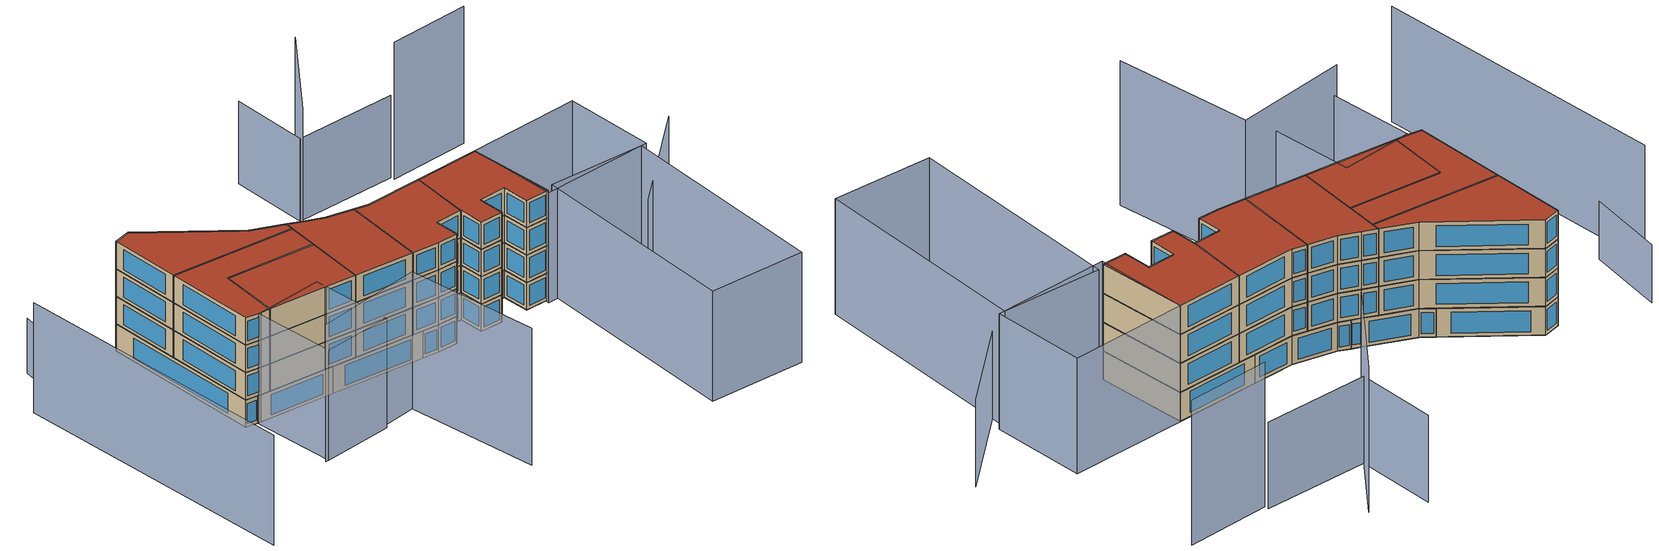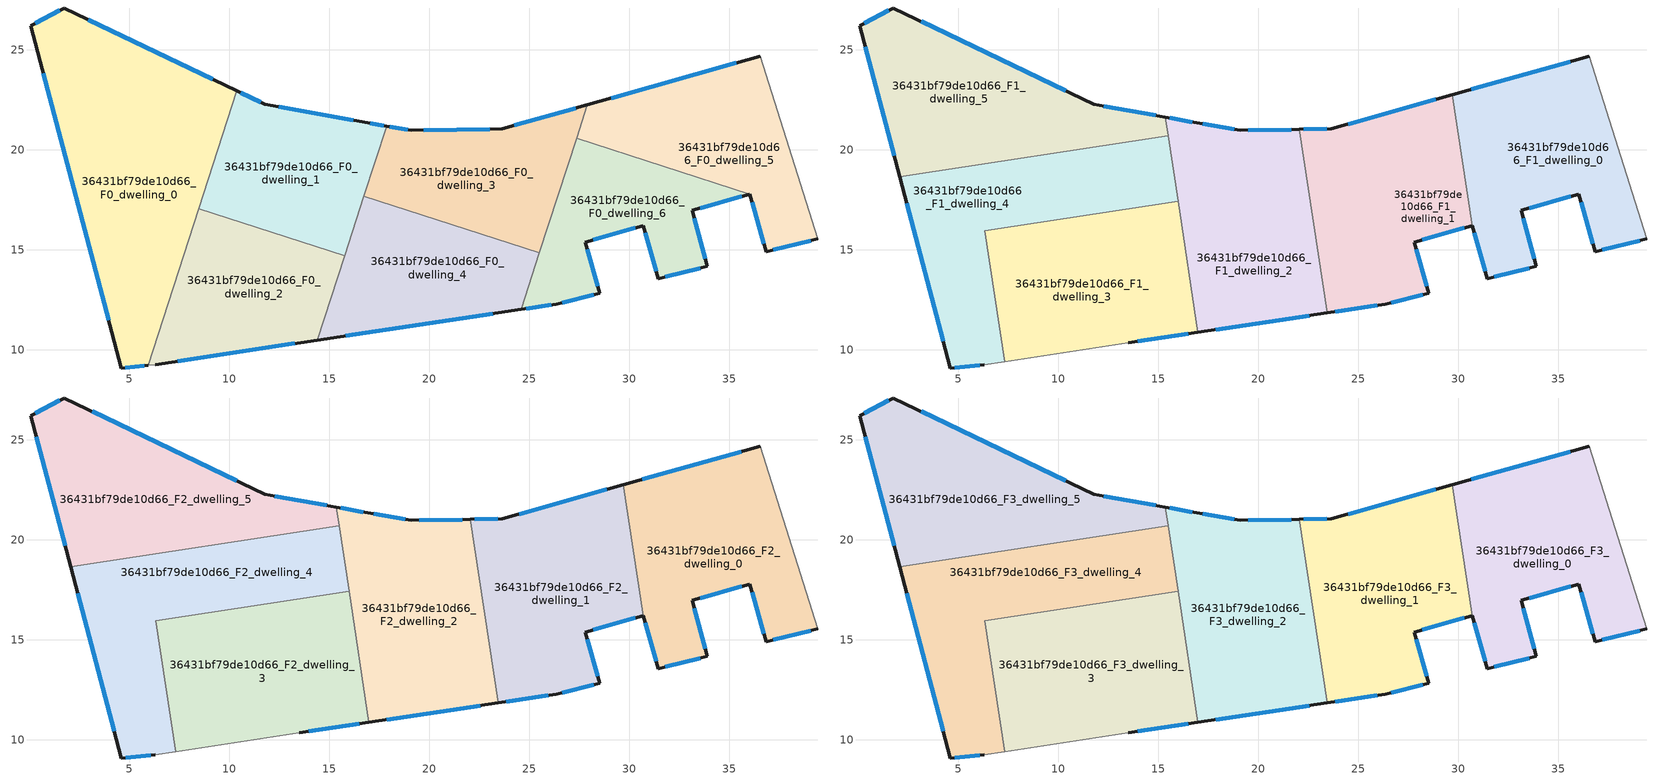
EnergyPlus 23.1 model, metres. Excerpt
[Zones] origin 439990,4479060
36431bf79de10d66_F0_dwelling_0
 floor ground (EU_floor_Construction): 5.95,9.22 10.39,22.95 1.76,27.09 0.08,26.2 4.6,9.09 z0
 wall outside (EU_wall_Construction): 5.95,9.22 4.6,9.09 0.08,26.2 1.76,27.09 10.39,22.95 z0:3
 wall to 36431bf79de10d66_F0_dwelling_2 (EU_wall_Construction): 8.48,17.06 5.95,9.22 z0:3
 wall to 36431bf79de10d66_F0_dwelling_1 (EU_wall_Construction): 10.39,22.95 8.48,17.06 z0:3
 window (EU_Window_Construction): 3.98,11.47 0.71,23.83 / 0.31,26.33 1.52,26.97 / 2.95,26.51 9.19,23.52 / 5.76,9.21 4.79,9.11 z0.42:2.58
36431bf79de10d66_F0_dwelling_1
 floor ground (EU_floor_Construction): 15.77,14.7 17.87,21.18 16.92,21.35 11.77,22.28 10.39,22.95 8.48,17.06 z0
 wall outside (EU_wall_Construction): 10.39,22.95 11.77,22.28 16.92,21.35 17.87,21.18 z0:3
 wall to 36431bf79de10d66_F0_dwelling_2 (EU_wall_Construction): 15.77,14.7 8.48,17.06 z0:3
 wall to 36431bf79de10d66_F0_dwelling_3 (EU_wall_Construction): 17.87,21.18 16.74,17.68 z0:3
 wall to 36431bf79de10d66_F0_dwelling_4 (EU_wall_Construction): 16.74,17.68 15.77,14.7 z0:3
 window (EU_Window_Construction): 10.58,22.85 11.58,22.37 / 12.49,22.15 16.21,21.48 / 17.05,21.33 17.74,21.21 z0.42:2.58
36431bf79de10d66_F0_dwelling_2
 floor ground (EU_floor_Construction): 14.41,10.49 15.77,14.7 8.48,17.06 5.95,9.22 6.3,9.26 z0
 wall outside (EU_wall_Construction): 14.41,10.49 6.3,9.26 z0:3
 wall adiabatic (EU_wall_Construction): 6.3,9.26 5.95,9.22 z0:3
 wall to 36431bf79de10d66_F0_dwelling_4 (EU_wall_Construction): 15.77,14.7 14.41,10.49 z0:3
 window (EU_Window_Construction): 13.29,10.32 7.43,9.43 z0.42:2.58
36431bf79de10d66_F0_dwelling_3
 floor ground (EU_floor_Construction): 25.51,14.85 27.9,22.25 23.65,21.05 19.09,20.97 17.87,21.18 16.74,17.68 z0
 wall outside (EU_wall_Construction): 17.87,21.18 19.09,20.97 23.65,21.05 27.9,22.25 z0:3
 wall to 36431bf79de10d66_F0_dwelling_4 (EU_wall_Construction): 25.51,14.85 16.74,17.68 z0:3
 wall to 36431bf79de10d66_F0_dwelling_6 (EU_wall_Construction): 27.36,20.58 25.51,14.85 z0:3
 wall to 36431bf79de10d66_F0_dwelling_5 (EU_wall_Construction): 27.9,22.25 27.36,20.58 z0:3
 window (EU_Window_Construction): 18.04,21.15 18.92,21 / 19.72,20.98 23.02,21.04 / 24.24,21.22 27.31,22.08 z0.42:2.58
36431bf79de10d66_F0_dwelling_4
 floor ground (EU_floor_Construction): 24.59,12.02 25.51,14.85 16.74,17.68 14.41,10.49 z0
 wall outside (EU_wall_Construction): 24.59,12.02 14.41,10.49 z0:3
 wall to 36431bf79de10d66_F0_dwelling_6 (EU_wall_Construction): 25.51,14.85 24.59,12.02 z0:3
 window (EU_Window_Construction): 23.18,11.81 15.82,10.7 z0.42:2.58
36431bf79de10d66_F0_dwelling_5
 floor ground (EU_floor_Construction): 39.42,15.55 36.55,24.68 27.9,22.25 27.36,20.58 36.02,17.78 36.84,14.91 z0
 wall outside (EU_wall_Construction): 39.42,15.55 36.84,14.91 36.02,17.78 / 27.9,22.25 36.55,24.68 z0:3
 wall adiabatic (EU_wall_Construction): 36.55,24.68 39.42,15.55 z0:3
 wall to 36431bf79de10d66_F0_dwelling_6 (EU_wall_Construction): 36.02,17.78 27.36,20.58 z0:3
 window (EU_Window_Construction): 39.06,15.46 37.2,15 / 36.72,15.31 36.13,17.38 / 29.1,22.58 35.35,24.34 z0.42:2.58
36431bf79de10d66_F0_dwelling_6
 floor ground (EU_floor_Construction): 33.9,14.18 33.15,16.98 36.02,17.78 27.36,20.58 24.59,12.02 26.34,12.28 28.53,12.83 27.8,15.39 30.7,16.21 31.44,13.56 z0
 wall outside (EU_wall_Construction): 36.02,17.78 33.15,16.98 33.9,14.18 31.44,13.56 30.7,16.21 27.8,15.39 28.53,12.83 26.34,12.28 24.59,12.02 z0:3
 window (EU_Window_Construction): 31.34,13.93 30.8,15.84 / 30.3,16.1 28.21,15.51 / 27.9,15.04 28.43,13.19 / 28.23,12.76 26.65,12.36 / 26.1,12.25 24.84,12.06 / 35.62,17.67 33.55,17.09 / 33.25,16.59 33.79,14.57 / 33.56,14.09 31.78,13.65 z0.42:2.58
36431bf79de10d66_F1_dwelling_0
 floor to 36431bf79de10d66_F0_dwelling_5 (EU_floor_Construction): 39.42,15.55 36.55,24.68 29.7,22.75 30.17,19.67 36.02,17.78 36.84,14.91 z3
 floor to 36431bf79de10d66_F0_dwelling_6 (EU_floor_Construction): 33.9,14.18 33.15,16.98 36.02,17.78 30.17,19.67 30.69,16.21 30.7,16.21 31.44,13.56 z3
 wall outside (EU_wall_Construction): 29.7,22.75 36.55,24.68 / 39.42,15.55 36.84,14.91 36.02,17.78 33.15,16.98 33.9,14.18 31.44,13.56 30.7,16.21 30.69,16.21 z3:6
 wall to 36431bf79de10d66_F1_dwelling_1 (EU_wall_Construction): 30.69,16.21 29.7,22.75 z3:6
 wall adiabatic (EU_wall_Construction): 36.55,24.68 39.42,15.55 z3:6
 window (EU_Window_Construction): 36.72,15.31 36.13,17.38 / 35.62,17.67 33.55,17.09 / 33.25,16.59 33.79,14.57 / 33.56,14.09 31.78,13.65 / 31.34,13.93 30.8,15.84 / 30.65,23.02 35.6,24.41 / 39.06,15.46 37.2,15 z3.42:5.58
36431bf79de10d66_F1_dwelling_1
 floor to 36431bf79de10d66_F0_dwelling_6 (EU_floor_Construction): 28.53,12.83 27.8,15.39 30.69,16.21 30.17,19.67 27.36,20.58 24.59,12.02 26.34,12.28 z3
 floor to 36431bf79de10d66_F0_dwelling_3 (EU_floor_Construction): 25.51,14.85 27.9,22.25 23.65,21.05 22.06,21.02 22.86,15.7 z3
 floor to 36431bf79de10d66_F0_dwelling_5 (EU_floor_Construction): 30.17,19.67 29.7,22.75 27.9,22.25 27.36,20.58 z3
 floor to 36431bf79de10d66_F0_dwelling_4 (EU_floor_Construction): 24.59,12.02 25.51,14.85 22.86,15.7 23.44,11.85 z3
 wall outside (EU_wall_Construction): 30.69,16.21 27.8,15.39 28.53,12.83 26.34,12.28 23.44,11.85 / 22.06,21.02 23.65,21.05 29.7,22.75 z3:6
 wall to 36431bf79de10d66_F1_dwelling_2 (EU_wall_Construction): 23.44,11.85 22.06,21.02 z3:6
 window (EU_Window_Construction): 30.29,16.1 28.2,15.51 / 27.9,15.04 28.43,13.19 / 28.23,12.76 26.65,12.36 / 25.94,12.22 23.85,11.91 / 22.28,21.03 23.43,21.05 / 24.49,21.29 28.86,22.52 z3.42:5.58
36431bf79de10d66_F1_dwelling_2
 floor to 36431bf79de10d66_F0_dwelling_4 (EU_floor_Construction): 23.44,11.85 22.86,15.7 16.74,17.68 16.21,16.04 16.99,10.88 z3
 floor to 36431bf79de10d66_F0_dwelling_3 (EU_floor_Construction): 22.86,15.7 22.06,21.02 19.09,20.97 17.87,21.18 16.74,17.68 z3
 floor to 36431bf79de10d66_F0_dwelling_1 (EU_floor_Construction): 16.21,16.05 17.87,21.18 16.92,21.35 15.36,21.63 15.61,20.02 15.51,20.69 z3
 wall outside (EU_wall_Construction): 23.44,11.85 16.99,10.88 / 15.36,21.63 16.92,21.35 19.09,20.97 22.06,21.02 z3:6
 wall to 36431bf79de10d66_F1_dwelling_3 (EU_wall_Construction): 16.99,10.88 16,17.42 z3:6
 wall to 36431bf79de10d66_F1_dwelling_4 (EU_wall_Construction): 16,17.42 15.51,20.69 z3:6
 wall to 36431bf79de10d66_F1_dwelling_5 (EU_wall_Construction): 15.5,20.69 15.36,21.63 z3:6
 window (EU_Window_Construction): 22.55,11.71 17.88,11.01 / 15.58,21.59 16.7,21.39 / 17.22,21.3 18.79,21.02 / 19.5,20.97 21.65,21.02 z3.42:5.58
36431bf79de10d66_F1_dwelling_3
 floor to 36431bf79de10d66_F0_dwelling_2 (EU_floor_Construction): 14.41,10.49 15.77,14.7 10.1,16.53 8.22,16.25 6.9,12.17 7.32,9.41 13.5,10.36 14.19,10.46 z3
 floor to 36431bf79de10d66_F0_dwelling_4 (EU_floor_Construction): 16.99,10.88 16.21,16.04 14.41,10.49 z3
 floor to 36431bf79de10d66_F0_dwelling_0 (EU_floor_Construction): 6.9,12.17 8.22,16.25 6.33,15.96 z3
 floor to 36431bf79de10d66_F0_dwelling_1 (EU_floor_Construction): 15.77,14.7 16.21,16.05 16,17.42 10.1,16.53 z3
 wall outside (EU_wall_Construction): 16.99,10.88 13.5,10.36 z3:6
 wall adiabatic (EU_wall_Construction): 13.5,10.36 7.32,9.41 z3:6
 wall to 36431bf79de10d66_F1_dwelling_4 (EU_wall_Construction): 7.32,9.41 6.33,15.96 16,17.42 z3:6
 window (EU_Window_Construction): 16.5,10.81 13.98,10.43 z3.42:5.58
36431bf79de10d66_F1_dwelling_4
 floor to 36431bf79de10d66_F0_dwelling_1 (EU_floor_Construction): 16,17.42 15.51,20.69 9.36,19.77 8.48,17.06 10.1,16.53 z3
 floor to 36431bf79de10d66_F0_dwelling_0 (EU_floor_Construction): 5.95,9.23 6.9,12.17 6.33,15.96 8.22,16.25 9.36,19.77 2.07,18.67 4.6,9.09 z3
 floor to 36431bf79de10d66_F0_dwelling_2 (EU_floor_Construction): 7.32,9.41 6.9,12.17 5.95,9.23 6.3,9.26 z3; 10.1,16.53 8.48,17.06 8.22,16.25 z3
 wall outside (EU_wall_Construction): 6.3,9.26 4.6,9.09 2.07,18.67 z3:6
 wall adiabatic (EU_wall_Construction): 7.32,9.41 6.3,9.26 z3:6
 wall to 36431bf79de10d66_F1_dwelling_5 (EU_wall_Construction): 2.07,18.67 15.51,20.69 z3:6
 window (EU_Window_Construction): 6.07,9.24 4.84,9.12 / 4.25,10.42 2.42,17.34 z3.42:5.58
36431bf79de10d66_F1_dwelling_5
 floor to 36431bf79de10d66_F0_dwelling_0 (EU_floor_Construction): 9.36,19.77 10.39,22.95 1.76,27.09 0.08,26.2 2.07,18.67 z3
 floor to 36431bf79de10d66_F0_dwelling_1 (EU_floor_Construction): 15.51,20.69 15.36,21.63 11.77,22.28 10.39,22.95 9.36,19.77 z3
 wall outside (EU_wall_Construction): 2.07,18.67 0.08,26.2 1.76,27.09 11.77,22.28 15.36,21.63 z3:6
 window (EU_Window_Construction): 1.8,19.71 0.35,25.16 / 0.31,26.33 1.52,26.97 / 3.15,26.42 10.38,22.95 / 12.27,22.19 14.86,21.72 z3.42:5.58
36431bf79de10d66_F2_dwelling_0
 floor to 36431bf79de10d66_F1_dwelling_0 (EU_floor_Construction): 39.42,15.55 36.55,24.68 29.7,22.75 30.69,16.21 30.7,16.21 31.44,13.56 33.9,14.18 33.15,16.98 36.02,17.78 36.84,14.91 z6
 wall outside (EU_wall_Construction): 29.7,22.75 36.55,24.68 / 39.42,15.55 36.84,14.91 36.02,17.78 33.15,16.98 33.9,14.18 31.44,13.56 30.7,16.21 30.69,16.21 z6:9
 wall to 36431bf79de10d66_F2_dwelling_1 (EU_wall_Construction): 30.69,16.21 29.7,22.75 z6:9
 wall adiabatic (EU_wall_Construction): 36.55,24.68 39.42,15.55 z6:9
 window (EU_Window_Construction): 36.72,15.31 36.13,17.38 / 35.62,17.67 33.55,17.09 / 33.25,16.59 33.79,14.57 / 33.56,14.09 31.78,13.65 / 31.34,13.93 30.8,15.84 / 30.65,23.02 35.6,24.41 / 39.06,15.46 37.2,15 z6.42:8.58
36431bf79de10d66_F2_dwelling_1
 floor to 36431bf79de10d66_F1_dwelling_1 (EU_floor_Construction): 28.53,12.83 27.8,15.39 30.69,16.21 29.7,22.75 23.65,21.05 22.06,21.02 23.44,11.85 26.34,12.28 z6
 wall outside (EU_wall_Construction): 30.69,16.21 27.8,15.39 28.53,12.83 26.34,12.28 23.44,11.85 / 22.06,21.02 23.65,21.05 29.7,22.75 z6:9
 wall to 36431bf79de10d66_F2_dwelling_2 (EU_wall_Construction): 23.44,11.85 22.06,21.02 z6:9
 window (EU_Window_Construction): 30.29,16.1 28.2,15.51 / 27.9,15.04 28.43,13.19 / 28.23,12.76 26.65,12.36 / 25.94,12.22 23.85,11.91 / 22.28,21.03 23.43,21.05 / 24.49,21.29 28.86,22.52 z6.42:8.58
36431bf79de10d66_F2_dwelling_2
 floor to 36431bf79de10d66_F1_dwelling_2 (EU_floor_Construction): 23.44,11.85 22.06,21.02 19.09,20.97 16.92,21.35 15.36,21.63 16.99,10.88 z6
 wall outside (EU_wall_Construction): 23.44,11.85 16.99,10.88 / 15.36,21.63 16.92,21.35 19.09,20.97 22.06,21.02 z6:9
 wall to 36431bf79de10d66_F2_dwelling_3 (EU_wall_Construction): 16.99,10.88 16,17.42 z6:9
 wall to 36431bf79de10d66_F2_dwelling_4 (EU_wall_Construction): 16,17.42 15.51,20.69 z6:9
 wall to 36431bf79de10d66_F2_dwelling_5 (EU_wall_Construction): 15.5,20.69 15.36,21.63 z6:9
 window (EU_Window_Construction): 22.55,11.71 17.88,11.01 / 15.58,21.59 16.7,21.39 / 17.22,21.3 18.79,21.02 / 19.5,20.97 21.65,21.02 z6.42:8.58
36431bf79de10d66_F2_dwelling_3
 floor to 36431bf79de10d66_F1_dwelling_3 (EU_floor_Construction): 16.99,10.88 16,17.42 6.33,15.96 7.32,9.41 13.5,10.36 z6
 wall outside (EU_wall_Construction): 16.99,10.88 13.5,10.36 z6:9
 wall adiabatic (EU_wall_Construction): 13.5,10.36 7.32,9.41 z6:9
 wall to 36431bf79de10d66_F2_dwelling_4 (EU_wall_Construction): 7.32,9.41 6.33,15.96 16,17.42 z6:9
 window (EU_Window_Construction): 16.5,10.81 13.98,10.43 z6.42:8.58
36431bf79de10d66_F2_dwelling_4
 floor to 36431bf79de10d66_F1_dwelling_4 (EU_floor_Construction): 16,17.42 15.51,20.69 2.07,18.67 4.6,9.09 6.3,9.26 7.32,9.41 6.33,15.96 z6
 wall outside (EU_wall_Construction): 6.3,9.26 4.6,9.09 2.07,18.67 z6:9
 wall adiabatic (EU_wall_Construction): 7.32,9.41 6.3,9.26 z6:9
 wall to 36431bf79de10d66_F2_dwelling_5 (EU_wall_Construction): 2.07,18.67 15.51,20.69 z6:9
 window (EU_Window_Construction): 6.07,9.24 4.84,9.12 / 4.25,10.42 2.42,17.34 z6.42:8.58
36431bf79de10d66_F2_dwelling_5
 floor to 36431bf79de10d66_F1_dwelling_5 (EU_floor_Construction): 15.51,20.69 15.36,21.63 11.77,22.28 1.76,27.09 0.08,26.2 2.07,18.67 z6
 wall outside (EU_wall_Construction): 2.07,18.67 0.08,26.2 1.76,27.09 11.77,22.28 15.36,21.63 z6:9
 window (EU_Window_Construction): 1.8,19.71 0.35,25.16 / 0.31,26.33 1.52,26.97 / 3.15,26.42 10.38,22.95 / 12.27,22.19 14.86,21.72 z6.42:8.58
36431bf79de10d66_F3_dwelling_0
 floor to 36431bf79de10d66_F2_dwelling_0 (EU_floor_Construction): 39.42,15.55 36.55,24.68 29.7,22.75 30.69,16.21 30.7,16.21 31.44,13.56 33.9,14.18 33.15,16.98 36.02,17.78 36.84,14.91 z9
 wall outside (EU_wall_Construction): 29.7,22.75 36.55,24.68 / 39.42,15.55 36.84,14.91 36.02,17.78 33.15,16.98 33.9,14.18 31.44,13.56 30.7,16.21 30.69,16.21 z9:12
 wall to 36431bf79de10d66_F3_dwelling_1 (EU_wall_Construction): 30.69,16.21 29.7,22.75 z9:12
 wall adiabatic (EU_wall_Construction): 36.55,24.68 39.42,15.55 z9:12
 window (EU_Window_Construction): 36.72,15.31 36.13,17.38 / 35.62,17.67 33.55,17.09 / 33.25,16.59 33.79,14.57 / 33.56,14.09 31.78,13.65 / 31.34,13.93 30.8,15.84 / 30.65,23.02 35.6,24.41 / 39.06,15.46 37.2,15 z9.42:11.58
 roof outside (EU_roof_Construction): 36.55,24.68 39.42,15.55 36.84,14.91 36.02,17.78 33.15,16.98 33.9,14.18 31.44,13.56 30.7,16.21 30.69,16.21 29.7,22.75 z12
36431bf79de10d66_F3_dwelling_1
 floor to 36431bf79de10d66_F2_dwelling_1 (EU_floor_Construction): 28.53,12.83 27.8,15.39 30.69,16.21 29.7,22.75 23.65,21.05 22.06,21.02 23.44,11.85 26.34,12.28 z9
 wall outside (EU_wall_Construction): 30.69,16.21 27.8,15.39 28.53,12.83 26.34,12.28 23.44,11.85 / 22.06,21.02 23.65,21.05 29.7,22.75 z9:12
 wall to 36431bf79de10d66_F3_dwelling_2 (EU_wall_Construction): 23.44,11.85 22.06,21.02 z9:12
 window (EU_Window_Construction): 30.29,16.1 28.2,15.51 / 27.9,15.04 28.43,13.19 / 28.23,12.76 26.65,12.36 / 25.94,12.22 23.85,11.91 / 22.28,21.03 23.43,21.05 / 24.49,21.29 28.86,22.52 z9.42:11.58
 roof outside (EU_roof_Construction): 29.7,22.75 30.69,16.21 27.8,15.39 28.53,12.83 26.34,12.28 23.44,11.85 22.06,21.02 23.65,21.05 z12
36431bf79de10d66_F3_dwelling_2
 floor to 36431bf79de10d66_F2_dwelling_2 (EU_floor_Construction): 23.44,11.85 22.06,21.02 19.09,20.97 16.92,21.35 15.36,21.63 16.99,10.88 z9
 wall outside (EU_wall_Construction): 23.44,11.85 16.99,10.88 / 15.36,21.63 16.92,21.35 19.09,20.97 22.06,21.02 z9:12
 wall to 36431bf79de10d66_F3_dwelling_3 (EU_wall_Construction): 16.99,10.88 16,17.42 z9:12
 wall to 36431bf79de10d66_F3_dwelling_4 (EU_wall_Construction): 16,17.42 15.51,20.69 z9:12
 wall to 36431bf79de10d66_F3_dwelling_5 (EU_wall_Construction): 15.5,20.69 15.36,21.63 z9:12
 window (EU_Window_Construction): 22.55,11.71 17.88,11.01 / 15.58,21.59 16.7,21.39 / 17.22,21.3 18.79,21.02 / 19.5,20.97 21.65,21.02 z9.42:11.58
 roof outside (EU_roof_Construction): 22.06,21.02 23.44,11.85 16.99,10.88 15.36,21.63 16.92,21.35 19.09,20.97 z12
36431bf79de10d66_F3_dwelling_3
 floor to 36431bf79de10d66_F2_dwelling_3 (EU_floor_Construction): 16.99,10.88 16,17.42 6.33,15.96 7.32,9.41 13.5,10.36 z9
 wall outside (EU_wall_Construction): 16.99,10.88 13.5,10.36 z9:12
 wall adiabatic (EU_wall_Construction): 13.5,10.36 7.32,9.41 z9:12
 wall to 36431bf79de10d66_F3_dwelling_4 (EU_wall_Construction): 7.32,9.41 6.33,15.96 16,17.42 z9:12
 window (EU_Window_Construction): 16.5,10.81 13.98,10.43 z9.42:11.58
 roof outside (EU_roof_Construction): 16,17.42 16.99,10.88 13.5,10.36 7.32,9.41 6.33,15.96 z12
36431bf79de10d66_F3_dwelling_4
 floor to 36431bf79de10d66_F2_dwelling_4 (EU_floor_Construction): 16,17.42 15.51,20.69 2.07,18.67 4.6,9.09 6.3,9.26 7.32,9.41 6.33,15.96 z9
 wall outside (EU_wall_Construction): 6.3,9.26 4.6,9.09 2.07,18.67 z9:12
 wall adiabatic (EU_wall_Construction): 7.32,9.41 6.3,9.26 z9:12
 wall to 36431bf79de10d66_F3_dwelling_5 (EU_wall_Construction): 2.07,18.67 15.51,20.69 z9:12
 window (EU_Window_Construction): 6.07,9.24 4.84,9.12 / 4.25,10.42 2.42,17.34 z9.42:11.58
 roof outside (EU_roof_Construction): 15.51,20.69 16,17.42 6.33,15.96 7.32,9.41 6.3,9.26 4.6,9.09 2.07,18.67 z12
36431bf79de10d66_F3_dwelling_5
 floor to 36431bf79de10d66_F2_dwelling_5 (EU_floor_Construction): 15.51,20.69 15.36,21.63 11.77,22.28 1.76,27.09 0.08,26.2 2.07,18.67 z9
 wall outside (EU_wall_Construction): 2.07,18.67 0.08,26.2 1.76,27.09 11.77,22.28 15.36,21.63 z9:12
 window (EU_Window_Construction): 1.8,19.71 0.35,25.16 / 0.31,26.33 1.52,26.97 / 3.15,26.42 10.38,22.95 / 12.27,22.19 14.86,21.72 z9.42:11.58
 roof outside (EU_roof_Construction): 15.36,21.63 15.51,20.69 2.07,18.67 0.08,26.2 1.76,27.09 11.77,22.28 z12
shading: 8.47,0.5 19.69,4.84 / 19.69,4.84 24.96,-8.81 / 44.92,42.9 36.38,40.37 / 28.73,45.37 23.67,34.19 z0:15; -11.48,20.41 -2.36,-9.88 / 16.11,3.04 8.85,0.64 / 8.85,0.64 6.02,9.17 / 6.02,9.17 13.29,11.57 / 13.29,11.57 16.11,3.04 / 50.53,18.34 55.22,-4.66 / 55.22,-4.66 44.84,-6.78 / 44.84,-6.78 40.15,16.23 / 40.15,16.23 50.53,18.34 / 36.55,24.68 48.44,28.04 / 48.44,28.04 51.13,18.51 / 51.13,18.51 39.25,15.15 / 39.25,15.15 36.55,24.68 z0:12; -8.91,26.68 -8.12,18.29 z0:6; 48.99,13.98 57.27,25.76 / 36.26,40.79 25.43,38.08 / 25.43,38.08 23.36,46.33 z0:9
[Building]
EU S2 Campaign: North Axis=0; Terrain=City; Solar Distribution=FullExterior
[Site:Location]
Madrid: Latitude=40.5; Longitude=-3.5; Time Zone=1; Elevation=609
[SizingPeriod:WeatherFileDays]
AnnualSizingPeriod: Begin Month=1; Begin Day of Month=1; End Month=12; End Day of Month=31; Day of Week for Start Day=Monday; Use Weather File Daylight Saving Period=No; Use Weather File Rain and Snow Indicators=No
[MATERIAL]
EU_InternalMass_Material: Roughness=MediumRough; Thickness=0.1; Conductivity=1; Density=1800; Specific Heat=900; Thermal Absorptance=0.9; Solar Absorptance=0.7; Visible Absorptance=0.7
[MATERIAL:NOMASS] Roughness=MediumRough; Thermal Absorptance=0.9; Solar Absorptance=0.7; Visible Absorptance=0.7
Name | Thermal Resistance
EU_wall_NoMass | 1.60022
EU_roof_NoMass | 1.57597
EU_floor_NoMass | 0.470652
[WINDOWMATERIAL:SIMPLEGLAZINGSYSTEM]
EU_Window_SimpleGlazing: UFactor=3.28802; Solar Heat Gain Coefficient=0.85; Visible Transmittance=0.85
[CONSTRUCTION]
EU_wall_Construction: EU_wall_NoMass
EU_roof_Construction: EU_roof_NoMass
EU_floor_Construction: EU_floor_NoMass
EU_InternalMass_Construction: EU_InternalMass_Material
EU_Window_Construction: EU_Window_SimpleGlazing
[ZONE] Type=1; Multiplier=1; Ceiling Height=autocalculate; Floor Area=autocalculate; Part of Total Floor Area=Yes
Name | Volume
36431bf79de10d66_F0_dwelling_0 | 291.181
36431bf79de10d66_F1_dwelling_0; 36431bf79de10d66_F2_dwelling_0; 36431bf79de10d66_F3_dwelling_0 | 194.128
36431bf79de10d66_F0_dwelling_1 | 145.605
36431bf79de10d66_F1_dwelling_1; 36431bf79de10d66_F2_dwelling_1; 36431bf79de10d66_F3_dwelling_1; 36431bf79de10d66_F1_dwelling_4; 36431bf79de10d66_F2_dwelling_4; 36431bf79de10d66_F3_dwelling_4 | 194.13
36431bf79de10d66_F0_dwelling_2 | 145.608
36431bf79de10d66_F1_dwelling_2; 36431bf79de10d66_F2_dwelling_2; 36431bf79de10d66_F3_dwelling_2 | 194.132
36431bf79de10d66_F0_dwelling_3 | 145.594
36431bf79de10d66_F1_dwelling_3; 36431bf79de10d66_F2_dwelling_3; 36431bf79de10d66_F3_dwelling_3 | 194.117
36431bf79de10d66_F0_dwelling_4 | 145.579
36431bf79de10d66_F0_dwelling_5 | 160.414
36431bf79de10d66_F1_dwelling_5; 36431bf79de10d66_F2_dwelling_5; 36431bf79de10d66_F3_dwelling_5 | 194.127
36431bf79de10d66_F0_dwelling_6 | 130.774
[INTERNALMASS] Construction=EU_InternalMass_Construction
Name | Zone or ZoneList | Surface Area
36431bf79de10d66_F0_dwelling_0_EU_InternalMass | 36431bf79de10d66_F0_dwelling_0 | 97.0601
36431bf79de10d66_F0_dwelling_1_EU_InternalMass | 36431bf79de10d66_F0_dwelling_1 | 48.5349
36431bf79de10d66_F0_dwelling_2_EU_InternalMass | 36431bf79de10d66_F0_dwelling_2 | 48.5304
36431bf79de10d66_F0_dwelling_3_EU_InternalMass | 36431bf79de10d66_F0_dwelling_3 | 48.5313
36431bf79de10d66_F0_dwelling_4_EU_InternalMass | 36431bf79de10d66_F0_dwelling_4 | 48.5264
36431bf79de10d66_F0_dwelling_5_EU_InternalMass | 36431bf79de10d66_F0_dwelling_5 | 53.4712
36431bf79de10d66_F0_dwelling_6_EU_InternalMass | 36431bf79de10d66_F0_dwelling_6 | 43.5913
36431bf79de10d66_F1_dwelling_0_EU_InternalMass | 36431bf79de10d66_F1_dwelling_0 | 64.7095
36431bf79de10d66_F1_dwelling_1_EU_InternalMass | 36431bf79de10d66_F1_dwelling_1 | 64.7098
36431bf79de10d66_F1_dwelling_2_EU_InternalMass | 36431bf79de10d66_F1_dwelling_2 | 64.7107
36431bf79de10d66_F1_dwelling_3_EU_InternalMass | 36431bf79de10d66_F1_dwelling_3 | 64.704
36431bf79de10d66_F1_dwelling_4_EU_InternalMass | 36431bf79de10d66_F1_dwelling_4 | 64.7101
36431bf79de10d66_F1_dwelling_5_EU_InternalMass | 36431bf79de10d66_F1_dwelling_5 | 64.7079
36431bf79de10d66_F2_dwelling_0_EU_InternalMass | 36431bf79de10d66_F2_dwelling_0 | 64.7095
36431bf79de10d66_F2_dwelling_1_EU_InternalMass | 36431bf79de10d66_F2_dwelling_1 | 64.7098
36431bf79de10d66_F2_dwelling_2_EU_InternalMass | 36431bf79de10d66_F2_dwelling_2 | 64.7107
36431bf79de10d66_F2_dwelling_3_EU_InternalMass | 36431bf79de10d66_F2_dwelling_3 | 64.704
36431bf79de10d66_F2_dwelling_4_EU_InternalMass | 36431bf79de10d66_F2_dwelling_4 | 64.7101
36431bf79de10d66_F2_dwelling_5_EU_InternalMass | 36431bf79de10d66_F2_dwelling_5 | 64.7079
36431bf79de10d66_F3_dwelling_0_EU_InternalMass | 36431bf79de10d66_F3_dwelling_0 | 64.7095
36431bf79de10d66_F3_dwelling_1_EU_InternalMass | 36431bf79de10d66_F3_dwelling_1 | 64.7098
36431bf79de10d66_F3_dwelling_2_EU_InternalMass | 36431bf79de10d66_F3_dwelling_2 | 64.7107
36431bf79de10d66_F3_dwelling_3_EU_InternalMass | 36431bf79de10d66_F3_dwelling_3 | 64.704
36431bf79de10d66_F3_dwelling_4_EU_InternalMass | 36431bf79de10d66_F3_dwelling_4 | 64.7101
36431bf79de10d66_F3_dwelling_5_EU_InternalMass | 36431bf79de10d66_F3_dwelling_5 | 64.7079
[OTHEREQUIPMENT] Fuel Type=Electricity; Design Level Calculation Method=Watts/Area; Power per Zone Floor Area=1; Fraction Latent=0; Fraction Radiant=0; Fraction Lost=0; Carbon Dioxide Generation Rate=0; EndUse Subcategory=EU_Step8_InternalGains
Name | Zone or ZoneList or Space or SpaceList | Schedule
EU_Step8_InternalGain_36431bf79de10d66_F0_dwelling_0_f000 | 36431bf79de10d66_F0_dwelling_0 | EU_Step8_GainSchedule_36431bf79de10d66_F0_dwelling_0_f000
EU_Step8_InternalGain_36431bf79de10d66_F0_dwelling_1_f000 | 36431bf79de10d66_F0_dwelling_1 | EU_Step8_GainSchedule_36431bf79de10d66_F0_dwelling_1_f000
EU_Step8_InternalGain_36431bf79de10d66_F0_dwelling_2_f000 | 36431bf79de10d66_F0_dwelling_2 | EU_Step8_GainSchedule_36431bf79de10d66_F0_dwelling_2_f000
EU_Step8_InternalGain_36431bf79de10d66_F0_dwelling_3_f000 | 36431bf79de10d66_F0_dwelling_3 | EU_Step8_GainSchedule_36431bf79de10d66_F0_dwelling_3_f000
EU_Step8_InternalGain_36431bf79de10d66_F0_dwelling_4_f000 | 36431bf79de10d66_F0_dwelling_4 | EU_Step8_GainSchedule_36431bf79de10d66_F0_dwelling_4_f000
EU_Step8_InternalGain_36431bf79de10d66_F0_dwelling_5_f000 | 36431bf79de10d66_F0_dwelling_5 | EU_Step8_GainSchedule_36431bf79de10d66_F0_dwelling_5_f000
EU_Step8_InternalGain_36431bf79de10d66_F0_dwelling_6_f000 | 36431bf79de10d66_F0_dwelling_6 | EU_Step8_GainSchedule_36431bf79de10d66_F0_dwelling_6_f000
EU_Step8_InternalGain_36431bf79de10d66_F1_dwelling_0_f000 | 36431bf79de10d66_F1_dwelling_0 | EU_Step8_GainSchedule_36431bf79de10d66_F1_dwelling_0_f000
EU_Step8_InternalGain_36431bf79de10d66_F1_dwelling_1_f000 | 36431bf79de10d66_F1_dwelling_1 | EU_Step8_GainSchedule_36431bf79de10d66_F1_dwelling_1_f000
EU_Step8_InternalGain_36431bf79de10d66_F1_dwelling_2_f000 | 36431bf79de10d66_F1_dwelling_2 | EU_Step8_GainSchedule_36431bf79de10d66_F1_dwelling_2_f000
EU_Step8_InternalGain_36431bf79de10d66_F1_dwelling_3_f000 | 36431bf79de10d66_F1_dwelling_3 | EU_Step8_GainSchedule_36431bf79de10d66_F1_dwelling_3_f000
EU_Step8_InternalGain_36431bf79de10d66_F1_dwelling_4_f000 | 36431bf79de10d66_F1_dwelling_4 | EU_Step8_GainSchedule_36431bf79de10d66_F1_dwelling_4_f000
EU_Step8_InternalGain_36431bf79de10d66_F1_dwelling_5_f000 | 36431bf79de10d66_F1_dwelling_5 | EU_Step8_GainSchedule_36431bf79de10d66_F1_dwelling_5_f000
EU_Step8_InternalGain_36431bf79de10d66_F2_dwelling_0_f000 | 36431bf79de10d66_F2_dwelling_0 | EU_Step8_GainSchedule_36431bf79de10d66_F2_dwelling_0_f000
EU_Step8_InternalGain_36431bf79de10d66_F2_dwelling_1_f000 | 36431bf79de10d66_F2_dwelling_1 | EU_Step8_GainSchedule_36431bf79de10d66_F2_dwelling_1_f000
EU_Step8_InternalGain_36431bf79de10d66_F2_dwelling_2_f000 | 36431bf79de10d66_F2_dwelling_2 | EU_Step8_GainSchedule_36431bf79de10d66_F2_dwelling_2_f000
EU_Step8_InternalGain_36431bf79de10d66_F2_dwelling_3_f000 | 36431bf79de10d66_F2_dwelling_3 | EU_Step8_GainSchedule_36431bf79de10d66_F2_dwelling_3_f000
EU_Step8_InternalGain_36431bf79de10d66_F2_dwelling_4_f000 | 36431bf79de10d66_F2_dwelling_4 | EU_Step8_GainSchedule_36431bf79de10d66_F2_dwelling_4_f000
EU_Step8_InternalGain_36431bf79de10d66_F2_dwelling_5_f000 | 36431bf79de10d66_F2_dwelling_5 | EU_Step8_GainSchedule_36431bf79de10d66_F2_dwelling_5_f000
EU_Step8_InternalGain_36431bf79de10d66_F3_dwelling_0_f000 | 36431bf79de10d66_F3_dwelling_0 | EU_Step8_GainSchedule_36431bf79de10d66_F3_dwelling_0_f000
EU_Step8_InternalGain_36431bf79de10d66_F3_dwelling_1_f000 | 36431bf79de10d66_F3_dwelling_1 | EU_Step8_GainSchedule_36431bf79de10d66_F3_dwelling_1_f000
EU_Step8_InternalGain_36431bf79de10d66_F3_dwelling_2_f000 | 36431bf79de10d66_F3_dwelling_2 | EU_Step8_GainSchedule_36431bf79de10d66_F3_dwelling_2_f000
EU_Step8_InternalGain_36431bf79de10d66_F3_dwelling_3_f000 | 36431bf79de10d66_F3_dwelling_3 | EU_Step8_GainSchedule_36431bf79de10d66_F3_dwelling_3_f000
EU_Step8_InternalGain_36431bf79de10d66_F3_dwelling_4_f000 | 36431bf79de10d66_F3_dwelling_4 | EU_Step8_GainSchedule_36431bf79de10d66_F3_dwelling_4_f000
EU_Step8_InternalGain_36431bf79de10d66_F3_dwelling_5_f000 | 36431bf79de10d66_F3_dwelling_5 | EU_Step8_GainSchedule_36431bf79de10d66_F3_dwelling_5_f000
[ZONEVENTILATION:DESIGNFLOWRATE] Schedule=EU_AlwaysOn; Design Flow Rate Calculation Method=AirChanges/Hour; Air Changes per Hour=0.480704; Ventilation Type=Natural; Fan Pressure Rise=0; Fan Total Efficiency=1; Constant Term Coefficient=1; Temperature Term Coefficient=0; Velocity Term Coefficient=0; Velocity Squared Term Coefficient=0; Minimum Indoor Temperature=-100; Maximum Indoor Temperature=100; Delta Temperature=-100; Minimum Outdoor Temperature=-100; Maximum Outdoor Temperature=100; Maximum Wind Speed=40
Name | Zone or ZoneList or Space or SpaceList
EU_ConstantAir_36431bf79de10d66_F0_dwelling_0 | 36431bf79de10d66_F0_dwelling_0
EU_ConstantAir_36431bf79de10d66_F0_dwelling_1 | 36431bf79de10d66_F0_dwelling_1
EU_ConstantAir_36431bf79de10d66_F0_dwelling_2 | 36431bf79de10d66_F0_dwelling_2
EU_ConstantAir_36431bf79de10d66_F0_dwelling_3 | 36431bf79de10d66_F0_dwelling_3
EU_ConstantAir_36431bf79de10d66_F0_dwelling_4 | 36431bf79de10d66_F0_dwelling_4
EU_ConstantAir_36431bf79de10d66_F0_dwelling_5 | 36431bf79de10d66_F0_dwelling_5
EU_ConstantAir_36431bf79de10d66_F0_dwelling_6 | 36431bf79de10d66_F0_dwelling_6
EU_ConstantAir_36431bf79de10d66_F1_dwelling_0 | 36431bf79de10d66_F1_dwelling_0
EU_ConstantAir_36431bf79de10d66_F1_dwelling_1 | 36431bf79de10d66_F1_dwelling_1
EU_ConstantAir_36431bf79de10d66_F1_dwelling_2 | 36431bf79de10d66_F1_dwelling_2
EU_ConstantAir_36431bf79de10d66_F1_dwelling_3 | 36431bf79de10d66_F1_dwelling_3
EU_ConstantAir_36431bf79de10d66_F1_dwelling_4 | 36431bf79de10d66_F1_dwelling_4
EU_ConstantAir_36431bf79de10d66_F1_dwelling_5 | 36431bf79de10d66_F1_dwelling_5
EU_ConstantAir_36431bf79de10d66_F2_dwelling_0 | 36431bf79de10d66_F2_dwelling_0
EU_ConstantAir_36431bf79de10d66_F2_dwelling_1 | 36431bf79de10d66_F2_dwelling_1
EU_ConstantAir_36431bf79de10d66_F2_dwelling_2 | 36431bf79de10d66_F2_dwelling_2
EU_ConstantAir_36431bf79de10d66_F2_dwelling_3 | 36431bf79de10d66_F2_dwelling_3
EU_ConstantAir_36431bf79de10d66_F2_dwelling_4 | 36431bf79de10d66_F2_dwelling_4
EU_ConstantAir_36431bf79de10d66_F2_dwelling_5 | 36431bf79de10d66_F2_dwelling_5
EU_ConstantAir_36431bf79de10d66_F3_dwelling_0 | 36431bf79de10d66_F3_dwelling_0
EU_ConstantAir_36431bf79de10d66_F3_dwelling_1 | 36431bf79de10d66_F3_dwelling_1
EU_ConstantAir_36431bf79de10d66_F3_dwelling_2 | 36431bf79de10d66_F3_dwelling_2
EU_ConstantAir_36431bf79de10d66_F3_dwelling_3 | 36431bf79de10d66_F3_dwelling_3
EU_ConstantAir_36431bf79de10d66_F3_dwelling_4 | 36431bf79de10d66_F3_dwelling_4
EU_ConstantAir_36431bf79de10d66_F3_dwelling_5 | 36431bf79de10d66_F3_dwelling_5
[HVACTEMPLATE:THERMOSTAT] Constant Heating Setpoint=20; Constant Cooling Setpoint=50
EU_HeatOnly_36431bf79de10d66_F0_dwelling_0; EU_HeatOnly_36431bf79de10d66_F0_dwelling_1; EU_HeatOnly_36431bf79de10d66_F0_dwelling_2; EU_HeatOnly_36431bf79de10d66_F0_dwelling_3; EU_HeatOnly_36431bf79de10d66_F0_dwelling_4; EU_HeatOnly_36431bf79de10d66_F0_dwelling_5; EU_HeatOnly_36431bf79de10d66_F0_dwelling_6; EU_HeatOnly_36431bf79de10d66_F1_dwelling_0; EU_HeatOnly_36431bf79de10d66_F1_dwelling_1; EU_HeatOnly_36431bf79de10d66_F1_dwelling_2; EU_HeatOnly_36431bf79de10d66_F1_dwelling_3; EU_HeatOnly_36431bf79de10d66_F1_dwelling_4; EU_HeatOnly_36431bf79de10d66_F1_dwelling_5; EU_HeatOnly_36431bf79de10d66_F2_dwelling_0; EU_HeatOnly_36431bf79de10d66_F2_dwelling_1; EU_HeatOnly_36431bf79de10d66_F2_dwelling_2; EU_HeatOnly_36431bf79de10d66_F2_dwelling_3; EU_HeatOnly_36431bf79de10d66_F2_dwelling_4; EU_HeatOnly_36431bf79de10d66_F2_dwelling_5; EU_HeatOnly_36431bf79de10d66_F3_dwelling_0; EU_HeatOnly_36431bf79de10d66_F3_dwelling_1; EU_HeatOnly_36431bf79de10d66_F3_dwelling_2; EU_HeatOnly_36431bf79de10d66_F3_dwelling_3; EU_HeatOnly_36431bf79de10d66_F3_dwelling_4; EU_HeatOnly_36431bf79de10d66_F3_dwelling_5
[HVACTEMPLATE:ZONE:IDEALLOADSAIRSYSTEM] System Availability Schedule=EU_AlwaysOn; Maximum Heating Supply Air Temperature=50; Minimum Cooling Supply Air Temperature=13; Maximum Heating Supply Air Humidity Ratio=0.0156; Minimum Cooling Supply Air Humidity Ratio=0.0077; Heating Limit=NoLimit; Cooling Limit=NoLimit; Heating Availability Schedule=EU_AlwaysOn; Cooling Availability Schedule=EU_CoolingOff; Dehumidification Control Type=ConstantSensibleHeatRatio; Cooling Sensible Heat Ratio=0.7; Dehumidification Setpoint=60; Humidification Control Type=None; Humidification Setpoint=30; Outdoor Air Method=None; Outdoor Air Flow Rate per Person=0.00944; Outdoor Air Flow Rate per Zone Floor Area=0; Outdoor Air Flow Rate per Zone=0; Demand Controlled Ventilation Type=None; Outdoor Air Economizer Type=NoEconomizer; Heat Recovery Type=None; Sensible Heat Recovery Effectiveness=0.7; Latent Heat Recovery Effectiveness=0.65
Name | Template Thermostat
36431bf79de10d66_F0_dwelling_0 | EU_HeatOnly_36431bf79de10d66_F0_dwelling_0
36431bf79de10d66_F0_dwelling_1 | EU_HeatOnly_36431bf79de10d66_F0_dwelling_1
36431bf79de10d66_F0_dwelling_2 | EU_HeatOnly_36431bf79de10d66_F0_dwelling_2
36431bf79de10d66_F0_dwelling_3 | EU_HeatOnly_36431bf79de10d66_F0_dwelling_3
36431bf79de10d66_F0_dwelling_4 | EU_HeatOnly_36431bf79de10d66_F0_dwelling_4
36431bf79de10d66_F0_dwelling_5 | EU_HeatOnly_36431bf79de10d66_F0_dwelling_5
36431bf79de10d66_F0_dwelling_6 | EU_HeatOnly_36431bf79de10d66_F0_dwelling_6
36431bf79de10d66_F1_dwelling_0 | EU_HeatOnly_36431bf79de10d66_F1_dwelling_0
36431bf79de10d66_F1_dwelling_1 | EU_HeatOnly_36431bf79de10d66_F1_dwelling_1
36431bf79de10d66_F1_dwelling_2 | EU_HeatOnly_36431bf79de10d66_F1_dwelling_2
36431bf79de10d66_F1_dwelling_3 | EU_HeatOnly_36431bf79de10d66_F1_dwelling_3
36431bf79de10d66_F1_dwelling_4 | EU_HeatOnly_36431bf79de10d66_F1_dwelling_4
36431bf79de10d66_F1_dwelling_5 | EU_HeatOnly_36431bf79de10d66_F1_dwelling_5
36431bf79de10d66_F2_dwelling_0 | EU_HeatOnly_36431bf79de10d66_F2_dwelling_0
36431bf79de10d66_F2_dwelling_1 | EU_HeatOnly_36431bf79de10d66_F2_dwelling_1
36431bf79de10d66_F2_dwelling_2 | EU_HeatOnly_36431bf79de10d66_F2_dwelling_2
36431bf79de10d66_F2_dwelling_3 | EU_HeatOnly_36431bf79de10d66_F2_dwelling_3
36431bf79de10d66_F2_dwelling_4 | EU_HeatOnly_36431bf79de10d66_F2_dwelling_4
36431bf79de10d66_F2_dwelling_5 | EU_HeatOnly_36431bf79de10d66_F2_dwelling_5
36431bf79de10d66_F3_dwelling_0 | EU_HeatOnly_36431bf79de10d66_F3_dwelling_0
36431bf79de10d66_F3_dwelling_1 | EU_HeatOnly_36431bf79de10d66_F3_dwelling_1
36431bf79de10d66_F3_dwelling_2 | EU_HeatOnly_36431bf79de10d66_F3_dwelling_2
36431bf79de10d66_F3_dwelling_3 | EU_HeatOnly_36431bf79de10d66_F3_dwelling_3
36431bf79de10d66_F3_dwelling_4 | EU_HeatOnly_36431bf79de10d66_F3_dwelling_4
36431bf79de10d66_F3_dwelling_5 | EU_HeatOnly_36431bf79de10d66_F3_dwelling_5
[SIZING:ZONE] Zone Cooling Design Supply Air Temperature Input Method=SupplyAirTemperature; Zone Cooling Design Supply Air Temperature=13; Zone Heating Design Supply Air Temperature Input Method=SupplyAirTemperature; Zone Heating Design Supply Air Temperature=50; Zone Cooling Design Supply Air Humidity Ratio=0.008; Zone Heating Design Supply Air Humidity Ratio=0.008; Cooling Design Air Flow Method=DesignDay; Cooling Design Air Flow Rate=0; Cooling Minimum Air Flow per Zone Floor Area=0.000762; Cooling Minimum Air Flow=0; Cooling Minimum Air Flow Fraction=0.2; Heating Design Air Flow Method=DesignDay; Heating Design Air Flow Rate=0; Heating Maximum Air Flow per Zone Floor Area=0.002032; Heating Maximum Air Flow=0.141576; Heating Maximum Air Flow Fraction=0.3; Account for Dedicated Outdoor Air System=No; Dedicated Outdoor Air System Control Strategy=NeutralSupplyAir; Dedicated Outdoor Air Low Setpoint Temperature for Design=autosize; Dedicated Outdoor Air High Setpoint Temperature for Design=autosize; Zone Load Sizing Method=Sensible Load Only No Latent Load; Zone Latent Cooling Design Supply Air Humidity Ratio Input Method=HumidityRatioDifference; Zone Cooling Design Supply Air Humidity Ratio Difference=0.005; Zone Latent Heating Design Supply Air Humidity Ratio Input Method=HumidityRatioDifference; Zone Humidification Design Supply Air Humidity Ratio Difference=0.005
36431bf79de10d66_F0_dwelling_0; 36431bf79de10d66_F0_dwelling_1; 36431bf79de10d66_F0_dwelling_2; 36431bf79de10d66_F0_dwelling_3; 36431bf79de10d66_F0_dwelling_4; 36431bf79de10d66_F0_dwelling_5; 36431bf79de10d66_F0_dwelling_6; 36431bf79de10d66_F1_dwelling_0; 36431bf79de10d66_F1_dwelling_1; 36431bf79de10d66_F1_dwelling_2; 36431bf79de10d66_F1_dwelling_3; 36431bf79de10d66_F1_dwelling_4; 36431bf79de10d66_F1_dwelling_5; 36431bf79de10d66_F2_dwelling_0; 36431bf79de10d66_F2_dwelling_1; 36431bf79de10d66_F2_dwelling_2; 36431bf79de10d66_F2_dwelling_3; 36431bf79de10d66_F2_dwelling_4; 36431bf79de10d66_F2_dwelling_5; 36431bf79de10d66_F3_dwelling_0; 36431bf79de10d66_F3_dwelling_1; 36431bf79de10d66_F3_dwelling_2; 36431bf79de10d66_F3_dwelling_3; 36431bf79de10d66_F3_dwelling_4; 36431bf79de10d66_F3_dwelling_5
[SCHEDULE:CONSTANT]
Name | Hourly Value
EU_AlwaysOn | 1
EU_CoolingOff | 0
[SCHEDULE:FILE] Column Number=1; Rows to Skip at Top=0; Number of Hours of Data=8760; Column Separator=Comma; Interpolate to Timestep=No; Minutes per Item=60; Adjust Schedule for Daylight Savings=Yes
Name | File
EU_Step8_GainSchedule_36431bf79de10d66_F0_dwelling_0_f000 | ../../schedules/36431bf79de10d66/36431bf79de10d66_F0_dwelling_0_f000_gain.csv
EU_Step8_GainSchedule_36431bf79de10d66_F0_dwelling_1_f000 | ../../schedules/36431bf79de10d66/36431bf79de10d66_F0_dwelling_1_f000_gain.csv
EU_Step8_GainSchedule_36431bf79de10d66_F0_dwelling_2_f000 | ../../schedules/36431bf79de10d66/36431bf79de10d66_F0_dwelling_2_f000_gain.csv
EU_Step8_GainSchedule_36431bf79de10d66_F0_dwelling_3_f000 | ../../schedules/36431bf79de10d66/36431bf79de10d66_F0_dwelling_3_f000_gain.csv
EU_Step8_GainSchedule_36431bf79de10d66_F0_dwelling_4_f000 | ../../schedules/36431bf79de10d66/36431bf79de10d66_F0_dwelling_4_f000_gain.csv
EU_Step8_GainSchedule_36431bf79de10d66_F0_dwelling_5_f000 | ../../schedules/36431bf79de10d66/36431bf79de10d66_F0_dwelling_5_f000_gain.csv
EU_Step8_GainSchedule_36431bf79de10d66_F0_dwelling_6_f000 | ../../schedules/36431bf79de10d66/36431bf79de10d66_F0_dwelling_6_f000_gain.csv
EU_Step8_GainSchedule_36431bf79de10d66_F1_dwelling_0_f000 | ../../schedules/36431bf79de10d66/36431bf79de10d66_F1_dwelling_0_f000_gain.csv
EU_Step8_GainSchedule_36431bf79de10d66_F1_dwelling_1_f000 | ../../schedules/36431bf79de10d66/36431bf79de10d66_F1_dwelling_1_f000_gain.csv
EU_Step8_GainSchedule_36431bf79de10d66_F1_dwelling_2_f000 | ../../schedules/36431bf79de10d66/36431bf79de10d66_F1_dwelling_2_f000_gain.csv
EU_Step8_GainSchedule_36431bf79de10d66_F1_dwelling_3_f000 | ../../schedules/36431bf79de10d66/36431bf79de10d66_F1_dwelling_3_f000_gain.csv
EU_Step8_GainSchedule_36431bf79de10d66_F1_dwelling_4_f000 | ../../schedules/36431bf79de10d66/36431bf79de10d66_F1_dwelling_4_f000_gain.csv
EU_Step8_GainSchedule_36431bf79de10d66_F1_dwelling_5_f000 | ../../schedules/36431bf79de10d66/36431bf79de10d66_F1_dwelling_5_f000_gain.csv
EU_Step8_GainSchedule_36431bf79de10d66_F2_dwelling_0_f000 | ../../schedules/36431bf79de10d66/36431bf79de10d66_F2_dwelling_0_f000_gain.csv
EU_Step8_GainSchedule_36431bf79de10d66_F2_dwelling_1_f000 | ../../schedules/36431bf79de10d66/36431bf79de10d66_F2_dwelling_1_f000_gain.csv
EU_Step8_GainSchedule_36431bf79de10d66_F2_dwelling_2_f000 | ../../schedules/36431bf79de10d66/36431bf79de10d66_F2_dwelling_2_f000_gain.csv
EU_Step8_GainSchedule_36431bf79de10d66_F2_dwelling_3_f000 | ../../schedules/36431bf79de10d66/36431bf79de10d66_F2_dwelling_3_f000_gain.csv
EU_Step8_GainSchedule_36431bf79de10d66_F2_dwelling_4_f000 | ../../schedules/36431bf79de10d66/36431bf79de10d66_F2_dwelling_4_f000_gain.csv
EU_Step8_GainSchedule_36431bf79de10d66_F2_dwelling_5_f000 | ../../schedules/36431bf79de10d66/36431bf79de10d66_F2_dwelling_5_f000_gain.csv
EU_Step8_GainSchedule_36431bf79de10d66_F3_dwelling_0_f000 | ../../schedules/36431bf79de10d66/36431bf79de10d66_F3_dwelling_0_f000_gain.csv
EU_Step8_GainSchedule_36431bf79de10d66_F3_dwelling_1_f000 | ../../schedules/36431bf79de10d66/36431bf79de10d66_F3_dwelling_1_f000_gain.csv
EU_Step8_GainSchedule_36431bf79de10d66_F3_dwelling_2_f000 | ../../schedules/36431bf79de10d66/36431bf79de10d66_F3_dwelling_2_f000_gain.csv
EU_Step8_GainSchedule_36431bf79de10d66_F3_dwelling_3_f000 | ../../schedules/36431bf79de10d66/36431bf79de10d66_F3_dwelling_3_f000_gain.csv
EU_Step8_GainSchedule_36431bf79de10d66_F3_dwelling_4_f000 | ../../schedules/36431bf79de10d66/36431bf79de10d66_F3_dwelling_4_f000_gain.csv
EU_Step8_GainSchedule_36431bf79de10d66_F3_dwelling_5_f000 | ../../schedules/36431bf79de10d66/36431bf79de10d66_F3_dwelling_5_f000_gain.csv
